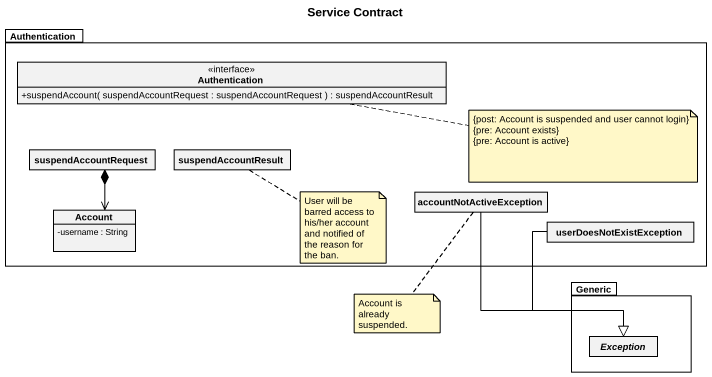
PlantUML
@startuml
title Service Contract
hide circle
hide empty members
skinparam classAttributeIconSize 0
package Authentication {
  interface "Authentication" as Authentication_2 {
    +suspendAccount( suspendAccountRequest : suspendAccountRequest ) : suspendAccountResult
  }
  class suspendAccountRequest
  class suspendAccountResult
  class accountNotActiveException
  class Account {
    -username : String
  }
  class userDoesNotExistException
}
package Generic {
  abstract class "Exception" as Exception_
}
suspendAccountRequest *--> Account
accountNotActiveException --|> Exception_
userDoesNotExistException --|> Exception_
note right of Authentication_2
  {post: Account is suspended and user cannot login}
  {pre: Account exists}
  {pre: Account is active}
end note
note bottom of suspendAccountResult : User will be barred access to his/her account and notified of the reason for the ban.
note bottom of accountNotActiveException : Account is already suspended.
@enduml
